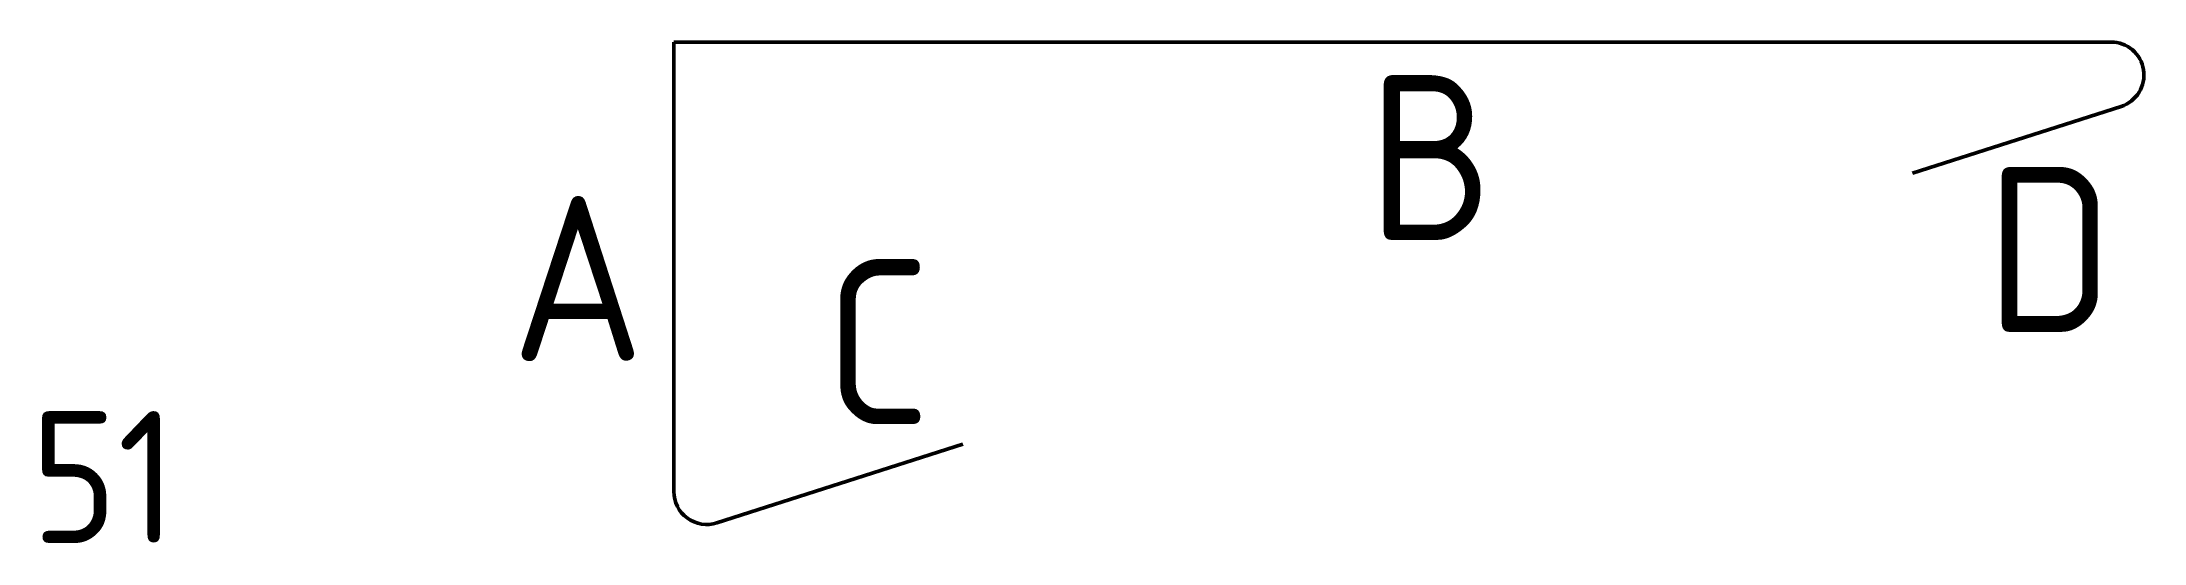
# Model space of a CAD drawing. Extents: x 234219 to 234538, y -48190 to -48114.
import ezdxf
from ezdxf.enums import TextEntityAlignment as Align

# ---------------------------------------------------------------- set-up
doc = ezdxf.new("R2010")
doc.units = 0
doc.layers.add('posedit.mtr.bar', color=7, linetype='Continuous', lineweight=50)
doc.layers.add('posedit.mtr.hidden', color=144, linetype='Continuous', plot=False)
doc.layers.add('posedit.mtr.text', color=3, linetype='Continuous')
doc.styles.add('posedit.ISOCPEUR', font='isocpeur.ttf', dxfattribs={"width": 0.9})

msp = doc.modelspace()

# ---------------------------------------------------------------- linework, layer by layer
at = {"layer": 'posedit.mtr.bar'}
for p, q in [((234314.97, -48114.34), (234532.94, -48114.34)), ((234314.97, -48182.49), (234314.97, -48114.34)), ((234502.85, -48134.22), (234534.46, -48124.11)), ((234321.49, -48187.26), (234358.8, -48175.32))]:
    msp.add_line(p, q, dxfattribs=at)
for centre, start, end in [((234532.94, -48119.34), 287.7447, 90), ((234319.97, -48182.49), 180, 287.7447)]:
    msp.add_arc(centre, 5, start, end, dxfattribs=at)

# ---------------------------------------------------------------- texts
at = {"layer": 'posedit.mtr.hidden', "color": 144, "style": 'posedit.ISOCPEUR', "width": 0.9}
msp.add_text('51', height=20, dxfattribs=at).set_placement((234217.48, -48190.3))
at = {"layer": 'posedit.mtr.text', "style": 'posedit.ISOCPEUR', "width": 0.9}
for tag, p in [('B', (234429.81, -48119.34)), ('D', (234523.65, -48133.29))]:
    msp.add_attdef(tag, text='', height=25, dxfattribs=at).set_placement(p, align=Align.TOP_CENTER)
msp.add_attdef('A', text='', height=25, dxfattribs=at).set_placement((234310.53, -48150.18), align=Align.MIDDLE_RIGHT)
msp.add_attdef('C', text='', height=25, dxfattribs=at).set_placement((234337.8, -48179.82), align=Align.BOTTOM_LEFT)

doc.saveas('drawing.dxf')
